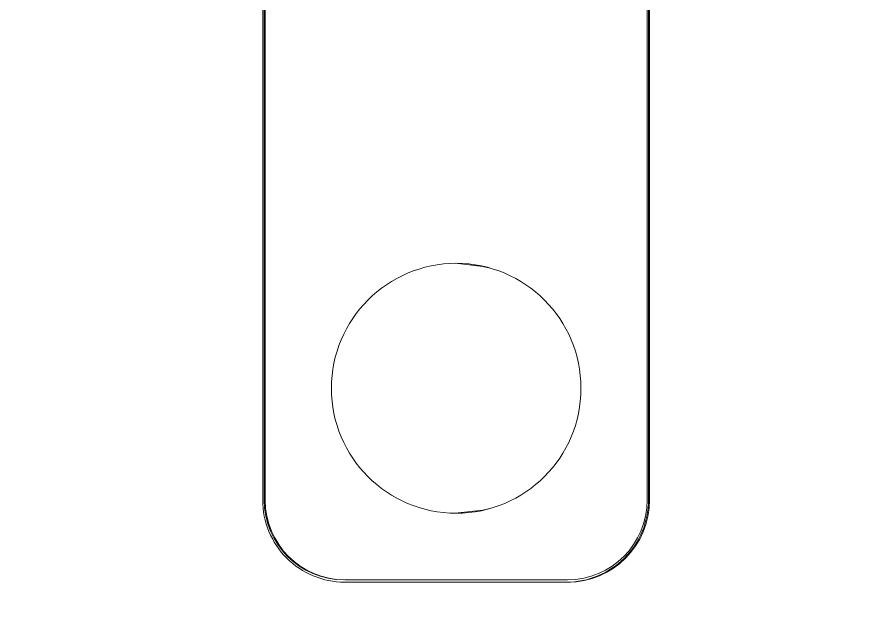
# Model space of a CAD drawing. Extents: x 3571 to 9666, y -561 to 1991.
# Drawn here: x 7196.3 to 7249.4, y 1170.9 to 1208.6 of the extents above; entities that cross this region are included whole.
import ezdxf

# ---------------------------------------------------------------- set-up
doc = ezdxf.new("R2010")
doc.units = 0
doc.header["$LTSCALE"] = 20
doc.header["$MEASUREMENT"] = 0
doc.layers.get('0').update_dxf_attribs({"linetype": 'CONTINUOUS'})

msp = doc.modelspace()

# ---------------------------------------------------------------- linework, layer by layer
at = {"color": 7, "linetype": 'Continuous', "lineweight": 15}
for p, q in [((7211.708, 1243.371), (7211.708, 1178.371)), ((7211.801, 1243.371), (7211.801, 1178.371)), ((7211.859, 1243.371), (7211.859, 1178.371)), ((7211.859, 1243.371), (7211.859, 1178.371)), ((7235.795, 1178.371), (7235.795, 1243.371)), ((7235.795, 1178.371), (7235.795, 1243.371)), ((7235.872, 1243.371), (7235.872, 1178.371)), ((7235.944, 1178.371), (7235.944, 1243.371)), ((7211.786, 1178.371), (7211.859, 1178.371)), ((7211.801, 1178.371), (7211.859, 1178.371)), ((7235.872, 1178.371), (7235.944, 1178.371)), ((7216.846, 1173.371), (7230.809, 1173.371)), ((7216.846, 1173.371), (7230.809, 1173.371)), ((7216.845, 1173.221), (7230.808, 1173.221))]:
    msp.add_line(p, q, dxfattribs=at)
at = {"color": 7, "linetype": 'Continuous', "lineweight": 15, "flags": 128}
for points in [[(7225.946, 1192.893), (7225.507, 1193.007), (7223.769, 1193.204)], [(7223.769, 1177.538), (7225.507, 1177.734), (7225.946, 1177.848)]]:
    msp.add_lwpolyline(points, dxfattribs=at)
at = {"color": 7, "linetype": 'Continuous', "lineweight": 15}
for centre, radius, start, end in [((7223.843, 1185.371), 7.833, 90.1139, 269.8861), ((7223.843, 1185.371), 7.833, 90.1139, 269.8861), ((7223.812, 1185.371), 7.833, 270.1141, 89.8859), ((7223.812, 1185.371), 7.833, 270.1141, 89.8859), ((7216.852, 1178.364), 5.143, 179.9238, 269.924), ((7216.794, 1178.364), 4.993, 179.9239, 269.9238), ((7216.852, 1178.364), 4.993, 179.9241, 269.9237), ((7216.852, 1178.364), 4.993, 179.9241, 269.9237), ((7230.729, 1178.364), 5.143, 270.076, 0.0762), ((7230.801, 1178.364), 5.143, 270.0761, 0.0761), ((7230.802, 1178.364), 4.993, 270.0763, 0.0759), ((7230.802, 1178.364), 4.993, 270.0763, 0.0759)]:
    msp.add_arc(centre, radius, start, end, dxfattribs=at)
for points, knots in [([(7249.379, 1106.675), (7247.966, 1106.749), (7246.552, 1106.826), (7244.538, 1106.938), (7243.938, 1106.972), (7242.738, 1107.041), (7242.137, 1107.075), (7240.337, 1107.181), (7239.136, 1107.253), (7235.535, 1107.473), (7233.135, 1107.627), (7225.937, 1108.108), (7221.139, 1108.455), (7215.144, 1108.922), (7213.946, 1109.018), (7212.148, 1109.162), (7211.55, 1109.219), (7210.355, 1109.357), (7209.759, 1109.437), (7206.786, 1109.889), (7204.435, 1110.423), (7199.834, 1111.827), (7197.583, 1112.696), (7194.319, 1114.236), (7193.25, 1114.789), (7191.677, 1115.676), (7191.159, 1115.981), (7190.133, 1116.609), (7189.626, 1116.933), (7187.119, 1118.596), (7185.209, 1120.073), (7181.623, 1123.286), (7179.946, 1125.024), (7176.859, 1128.722), (7175.449, 1130.683), (7172.926, 1134.79), (7171.814, 1136.934), (7169.907, 1141.362), (7169.114, 1143.645), (7167.865, 1148.302), (7167.409, 1150.676), (7167.054, 1153.67), (7166.995, 1154.27), (7166.896, 1155.471), (7166.847, 1156.072), (7166.752, 1157.273), (7166.704, 1157.875), (7166.635, 1158.776), (7166.612, 1159.077), (7166.567, 1159.678), (7166.544, 1159.978), (7166.343, 1162.685), (7166.178, 1165.089), (7165.718, 1172.31), (7165.463, 1177.125), (7164.85, 1191.58), (7164.646, 1201.226), (7164.646, 1210.871)], [0.7121402, 0.7121402, 0.7121402, 0.7121402, 0.719641, 0.719641, 0.7228269, 0.7228269, 0.7260128, 0.7260128, 0.7323846, 0.7323846, 0.7451281, 0.7451281, 0.7706153, 0.7706153, 0.7769871, 0.7769871, 0.780173, 0.780173, 0.7833589, 0.7833589, 0.7961025, 0.7961025, 0.8088461, 0.8088461, 0.8152179, 0.8152179, 0.8184038, 0.8184038, 0.8215897, 0.8215897, 0.8343333, 0.8343333, 0.8470769, 0.8470769, 0.8598205, 0.8598205, 0.8725641, 0.8725641, 0.8853077, 0.8853077, 0.8980513, 0.8980513, 0.9012372, 0.9012372, 0.9044231, 0.9044231, 0.907609, 0.907609, 0.9092019, 0.9092019, 0.9107949, 0.9107949, 0.9235384, 0.9235384, 0.9490256, 0.9490256, 1, 1, 1, 1]), ([(7709.358, 1210.871), (7709.25, 1203.673), (7709.036, 1189.277), (7707.413, 1170.082), (7705.434, 1153.287), (7703.201, 1138.891), (7700.667, 1126.34), (7697.673, 1115.721), (7694.333, 1106.979), (7690.235, 1098.467), (7685.421, 1090.343), (7679.986, 1082.739), (7673.942, 1075.616), (7667.238, 1068.981), (7659.503, 1062.548), (7650.854, 1056.42), (7641.246, 1050.612), (7631.141, 1045.528), (7620.522, 1041.145), (7609.48, 1037.656), (7598.105, 1035.006), (7586.576, 1032.995), (7574.954, 1031.424), (7563.301, 1030.104), (7544.107, 1027.904), (7517.368, 1024.872), (7482.149, 1021.642), (7446.031, 1018.939), (7410.564, 1016.909), (7374.613, 1015.53), (7339.192, 1014.804), (7303.714, 1014.752), (7268.194, 1015.524), (7232.649, 1017.142), (7209.006, 1019.028), (7197.185, 1019.97)], [0, 0, 0, 0, 0.034021, 0.068042, 0.090999, 0.113959, 0.136898, 0.151485, 0.166072, 0.181093, 0.196113, 0.210689, 0.225264, 0.24027, 0.255278, 0.27285, 0.290421, 0.308406, 0.326391, 0.344797, 0.363219, 0.381705, 0.400248, 0.418798, 0.43729, 0.491814, 0.546337, 0.604904, 0.663471, 0.719441, 0.775416, 0.831384, 0.887588, 0.943799, 1, 1, 1, 1])]:
    msp.add_open_spline(points, degree=3, knots=knots, dxfattribs=at)

doc.saveas('drawing.dxf')
